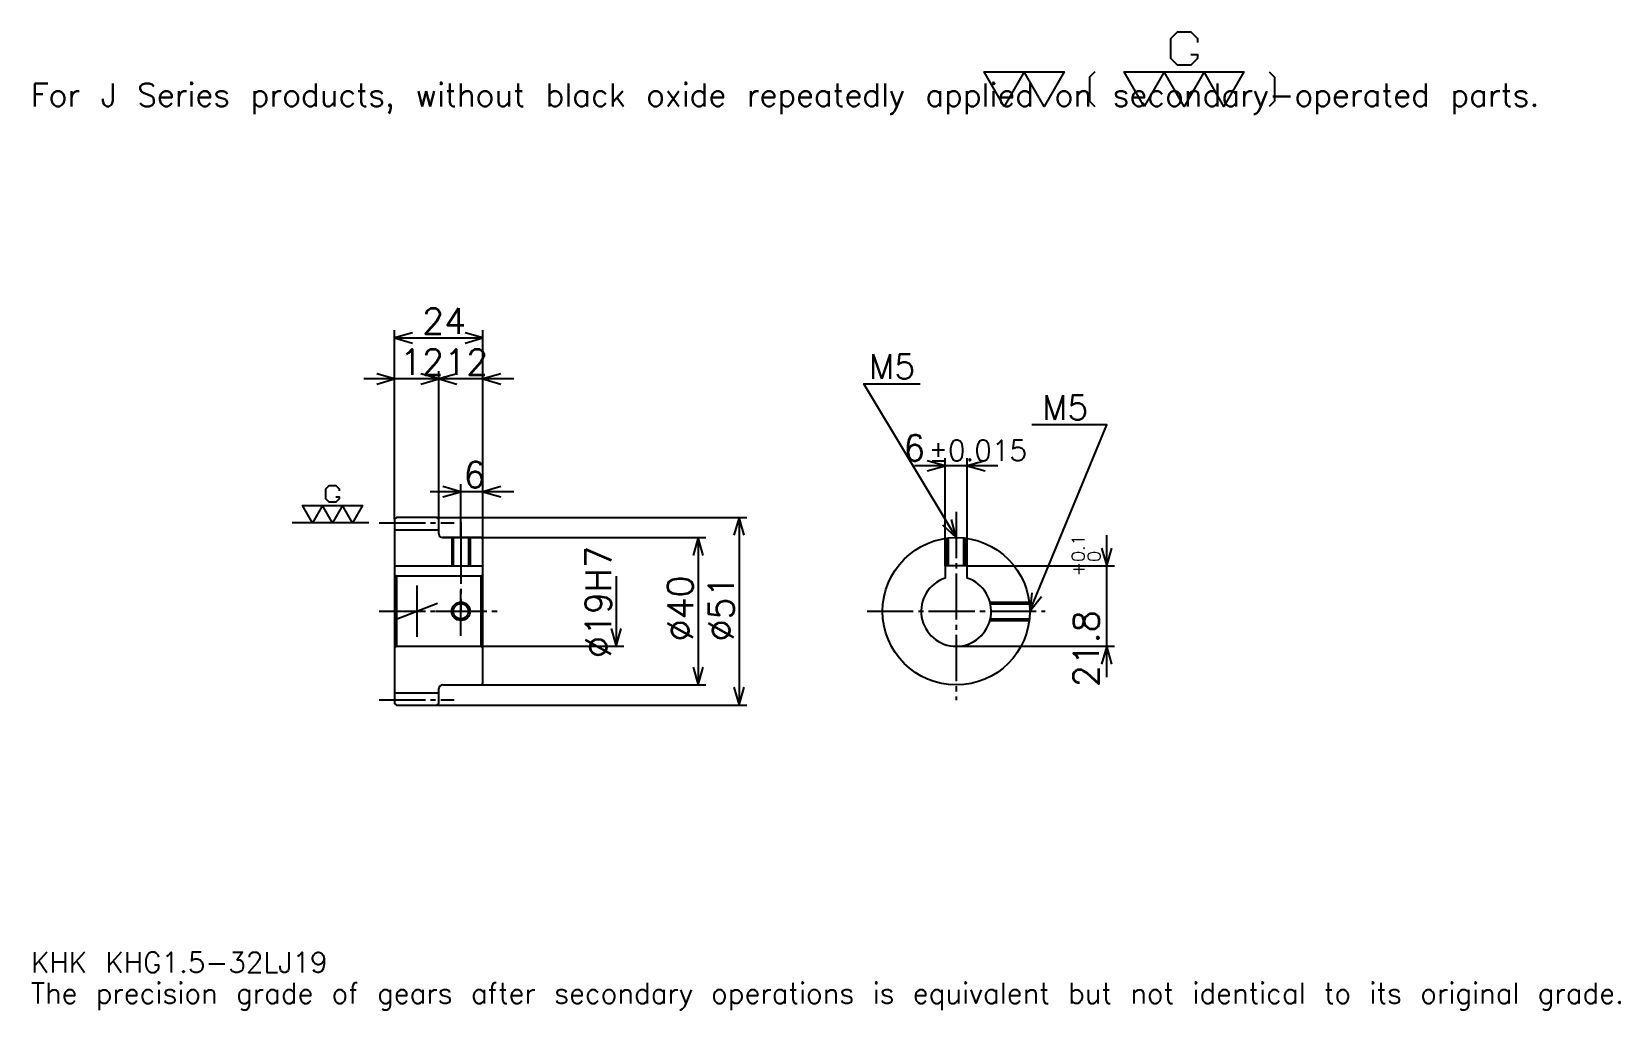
# Model space of a CAD drawing. Extents: x 14 to 446, y 5 to 271.
import ezdxf

# ---------------------------------------------------------------- set-up
doc = ezdxf.new("R2010")
doc.units = 0
doc.linetypes.add('DASHDOT', pattern=[16.695651, 12.521739, -1.391304, 1.391304, -1.391304])
doc.layers.get('0').update_dxf_attribs({"linetype": 'CONTINUOUS'})
doc.layers.add('DASHDOT', color=6, linetype='DASHDOT')
doc.styles.add('KANJI', font='TXT', dxfattribs={"bigfont": 'BIGFONT'})

msp = doc.modelspace()

# ---------------------------------------------------------------- linework, layer by layer
at = {"color": 5}
for p, q in [((112.695656, 138.891296), (112.695656, 189.67392)), ((112.695656, 187.586945), (136.695648, 187.586945)), ((136.695648, 138.891296), (136.695648, 189.67392)), ((124.695656, 138.891296), (124.695656, 178.543488)), ((133.043488, 176.456512), (104.347832, 176.456512)), ((145.043488, 176.456512), (116.347832, 176.456512)), ((276.565216, 152.869568), (253.869568, 152.869568)), ((262.217407, 125.691307), (262.217407, 154.956512)), ((268.217407, 125.691307), (268.217407, 154.956512)), ((130.695648, 138.891296), (130.695648, 147.934784)), ((145.043488, 145.847824), (122.347832, 145.847824)), ((112.695656, 138.391296), (112.695656, 138.891296)), ((124.195656, 138.891296), (136.695648, 138.891296)), ((124.695656, 138.391296), (124.695656, 138.891296)), ((130.695648, 133.391296), (130.695648, 138.891296)), ((130.695648, 133.391296), (130.695648, 138.891296)), ((136.695648, 138.891296), (208.347839, 138.891296)), ((136.695648, 132.891296), (136.695648, 138.891296)), ((206.260864, 138.891296), (206.260864, 87.891304)), ((306.086975, 95.54348), (306.086975, 134.039124)), ((125.695656, 133.391296), (136.695648, 133.391296)), ((136.695648, 133.391296), (197.217407, 133.391296)), ((195.130432, 133.391296), (195.130432, 93.391304)), ((268.217407, 125.691307), (308.17392, 125.691307)), ((172.869568, 122.891304), (172.869568, 103.891304)), ((136.695648, 103.891304), (174.956528, 103.891304)), ((265.217407, 103.891304), (308.17392, 103.891304)), ((125.695656, 93.391304), (136.695648, 93.391304)), ((136.695648, 93.391304), (197.217407, 93.391304)), ((124.195656, 87.891304), (136.695648, 87.891304)), ((136.695648, 87.891304), (208.347839, 87.891304))]:
    msp.add_line(p, q, dxfattribs=at)
at = {"color": 7}
for p, q in [((105.739136, 137.391296), (84.869568, 137.391296)), ((118.695656, 120.347824), (118.695656, 106.434784))]:
    msp.add_line(p, q, dxfattribs=at)
at = {"color": 4}
for p, q in [((112.695656, 135.516296), (124.695656, 135.516296)), ((112.695656, 125.691307), (136.695648, 125.691307)), ((113.195656, 122.891304), (113.195656, 103.891304)), ((136.195648, 122.891304), (136.695648, 123.391304)), ((136.195648, 103.891304), (136.695648, 103.391304)), ((112.695656, 91.266304), (124.695656, 91.266304))]:
    msp.add_line(p, q, dxfattribs=at)
at = {"color": 7}
for points in [[(328.904358, 264.542603), (330.713043, 264.542603), (330.713043, 263.457397), (328.904358, 261.648712), (325.286957, 261.648712), (323.478271, 263.457397), (323.478271, 268.883484), (325.286957, 270.692169), (328.904358, 270.692169), (330.713043, 268.883484), (330.713043, 267.798248)], [(278.260864, 250.434784), (272.834778, 259.839996), (294.539124, 259.839996), (289.113037, 250.434784), (283.686951, 259.839996), (278.260864, 250.434784)], [(302.859131, 259.839996), (301.41217, 258.393036), (301.41217, 251.881744), (302.859131, 250.434784)], [(316.243469, 250.434784), (310.817383, 259.839996), (343.373901, 259.839996), (337.947815, 250.434784), (332.521729, 259.839996), (327.095642, 250.434784), (321.669556, 259.839996), (316.243469, 250.434784)], [(350.246948, 259.839996), (351.693909, 258.393036), (351.693909, 251.881744), (350.246948, 250.434784)], [(96.765221, 144.445221), (97.669571, 144.445221), (97.669571, 143.902603), (96.765221, 142.99826), (94.956528, 142.99826), (94.052177, 143.902603), (94.052177, 146.615662), (94.956528, 147.520004), (96.765221, 147.520004), (97.669571, 146.615662), (97.669571, 146.073044)], [(90.434784, 137.391296), (87.721741, 142.093918), (104, 142.093918), (101.286957, 137.391296), (98.573914, 142.093918), (95.86087, 137.391296), (93.147827, 142.093918), (90.434784, 137.391296)]]:
    msp.add_lwpolyline(points, dxfattribs=at)
at = {"color": 5}
for points in [[(117.565224, 188.978256), (112.695656, 187.586945), (117.565224, 186.195648)], [(131.826096, 186.195648), (136.695648, 187.586945), (131.826096, 188.978256)], [(107.826088, 175.065216), (112.695656, 176.456512), (107.826088, 177.847824)], [(119.826088, 175.065216), (124.695656, 176.456512), (119.826088, 177.847824)], [(129.565216, 177.847824), (124.695656, 176.456512), (129.565216, 175.065216)], [(141.565216, 177.847824), (136.695648, 176.456512), (141.565216, 175.065216)], [(265.217407, 133.391296), (240.17392, 175.130432), (255.478271, 175.130432)], [(285.217407, 113.391304), (306.086975, 164), (285.773926, 164)], [(257.347839, 151.478256), (262.217407, 152.869568), (257.347839, 154.260864)], [(273.086975, 154.260864), (268.217407, 152.869568), (273.086975, 151.478256)], [(125.826088, 144.456512), (130.695648, 145.847824), (125.826088, 147.239136)], [(141.565216, 147.239136), (136.695648, 145.847824), (141.565216, 144.456512)], [(207.652176, 134.021744), (206.260864, 138.891296), (204.869568, 134.021744)], [(261.518982, 136.851105), (265.217407, 133.391296), (263.90506, 138.282745)], [(196.521744, 128.521744), (195.130432, 133.391296), (193.739136, 128.521744)], [(304.695648, 130.560867), (306.086975, 125.691307), (307.478271, 130.560867)], [(285.787598, 118.423531), (285.217407, 113.391304), (288.360046, 117.362717)], [(171.478271, 108.760872), (172.869568, 103.891304), (174.260864, 108.760872)], [(307.478271, 99.021744), (306.086975, 103.891304), (304.695648, 99.021744)], [(193.739136, 98.260872), (195.130432, 93.391304), (196.521744, 98.260872)], [(204.869568, 92.760864), (206.260864, 87.891304), (207.652176, 92.760864)]]:
    msp.add_lwpolyline(points, dxfattribs=at)
at = {"color": 4}
for points in [[(124.695656, 134.391296), (124.695656, 138.391296), (124.195656, 138.891296), (113.195656, 138.891296), (112.695656, 138.391296), (112.695656, 103.391304)], [(125.695656, 93.391304), (136.195648, 93.391304), (136.695648, 93.891304), (136.695648, 132.891296), (136.195648, 133.391296), (125.695656, 133.391296)], [(128.195648, 133.391296), (128.195648, 125.691307)], [(128.630661, 133.391296), (128.630661, 125.691307)], [(132.760651, 133.391296), (132.760651, 125.691307)], [(133.195648, 133.391296), (133.195648, 125.691307)], [(262.717407, 125.691307), (262.717407, 133.234436)], [(263.152405, 125.691307), (263.152405, 133.284409)], [(267.28241, 125.691307), (267.28241, 133.284409)], [(267.717407, 125.691307), (267.717407, 133.234436)], [(268.217407, 122.405182), (268.217407, 125.691307), (262.217407, 125.691307), (262.217407, 122.405182)], [(112.695656, 103.391304), (113.195656, 103.891304), (136.195648, 103.891304), (136.195648, 122.891304), (113.195656, 122.891304), (112.695656, 123.391304)], [(274.382538, 115.891304), (285.060547, 115.891304)], [(274.490265, 115.456306), (285.110504, 115.456306)], [(274.382538, 110.891304), (285.060547, 110.891304)], [(274.490265, 111.326302), (285.110504, 111.326302)], [(112.695656, 103.391304), (112.695656, 88.391304), (113.195656, 87.891304), (124.195656, 87.891304), (124.695656, 88.391304), (124.695656, 92.391304)]]:
    msp.add_lwpolyline(points, dxfattribs=at)
for centre, radius in [((265.217407, 113.391304), 20), ((130.695648, 113.391304), 2.065)]:
    msp.add_circle(centre, radius, dxfattribs=at)
at = {"color": 7}
msp.add_circle((130.695648, 113.391304), 2.5, dxfattribs=at)
at = {"color": 4}
for centre, radius, start, end in [((125.695656, 134.391296), 1, 180, 270), ((265.217407, 113.391304), 9.5, 108.40848033, 71.59151967), ((125.695656, 92.391304), 1, 90, 180)]:
    msp.add_arc(centre, radius, start, end, dxfattribs=at)
at = {"layer": 'DASHDOT', "color": 7}
for p, q in [((265.217407, 140.347824), (265.217407, 89.217392)), ((108.521744, 137.391296), (128.869568, 137.391296)), ((130.695648, 133.391296), (130.695648, 113.391304)), ((108.521744, 113.391304), (140.869568, 113.391304)), ((112.695656, 111.02784), (124.695656, 115.754768)), ((241.043488, 113.391304), (289.391296, 113.391304)), ((108.521744, 89.391304), (128.869568, 89.391304))]:
    msp.add_line(p, q, dxfattribs=at)
for points in [[(130.695648, 137.565216), (130.695648, 121.517395)], [(130.695648, 106.717392), (130.695648, 120.065216)], [(124.021744, 113.391304), (137.369568, 113.391304)]]:
    msp.add_lwpolyline(points, dxfattribs=at)

# ---------------------------------------------------------------- texts
at = {"color": 7, "style": 'KANJI'}
for s, height, p in [('For J Series products, without black oxide repeatedly applied on secondary-operated parts.', 6.26087, (13.913043, 250.434784)), ('24', 6.956522, (120.17392, 188.699997)), ('12', 6.956522, (114.17392, 177.569565)), ('12', 6.956522, (126.17392, 177.569565)), ('M5', 6.678261, (241.565216, 176.521744)), ('M5', 6.678261, (288.556519, 165.391296)), ('6', 6.956522, (250.857758, 154.260864)), ('%%p0.015', 5.565217, (257.743866, 154.260864)), ('6', 6.956522, (131.434784, 146.960876)), ('KHK KHG1.5-32LJ19', 5.565217, (13.913043, 15.304348)), ('The precision grade of gears after secondary operations is equivalent but not identical to its original grade.', 5.565217, (13.913043, 6.956522))]:
    msp.add_text(s, height=height, dxfattribs=at).set_placement(p)
for s, height, p in [('%%c19H7', 6.956522, (171.478271, 100.695648)), ('0.1', 3.478261, (300.10437, 126.781998)), ('+', 3.478261, (300.10437, 122.886345)), ('0', 3.478261, (304.417389, 126.781998)), ('%%c40', 6.956522, (193.739136, 105.217392)), ('%%c51', 6.956522, (204.869568, 105.217392)), ('21.8', 6.956522, (304, 92.775772))]:
    msp.add_text(s, height=height, rotation=90, dxfattribs=at).set_placement(p)

doc.saveas('drawing.dxf')
